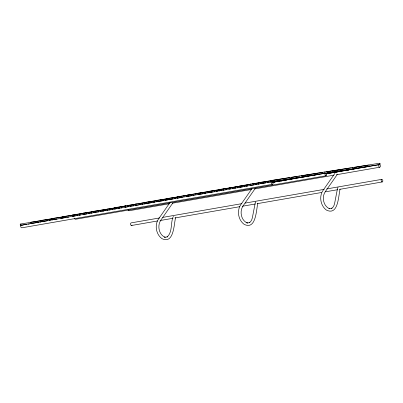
<?xml version="1.0" encoding="UTF-8"?>
<svg xmlns="http://www.w3.org/2000/svg" width="403" height="403" viewBox="0 0 403 403"><rect width="100%" height="100%" fill="white"/><g stroke="black" fill="none" stroke-linecap="round" stroke-linejoin="round"><path stroke-width="0.6" d="M328.077 172.857L327.694 173.592L326.455 173.794M348.963 169.235L348.585 169.965L326.259 173.522M369.853 165.608L369.47 166.343L326.067 173.25M173.013 217.051C170.499 223.333 172.625 232.249 167.059 237.075L167.623 236.591L166.127 237.15L164.525 237.085L165.215 237.347C158.802 234.878 157.069 225.514 160.842 220.159L172.766 203.052M175.602 217.555C173.97 223.494 174.081 244.823 161.825 238.586C156.021 234.264 154.404 225.005 158.5 219.02L170.096 202.382M257.844 203.273C256.212 209.217 256.323 230.546 244.067 224.305C238.264 219.988 236.647 210.729 240.747 204.744L251.986 188.609M340.092 188.997C338.46 194.936 338.57 216.265 326.314 210.028C320.511 205.706 318.894 196.447 322.989 190.463L334.938 173.32M255.361 188.272L243.09 205.883C239.311 211.237 241.049 220.597 247.457 223.071L246.767 222.809L248.369 222.869L249.87 222.315M337.256 174.494L325.332 191.601C321.559 196.956 323.292 206.321 329.704 208.789L329.014 208.527L330.616 208.593L332.112 208.034M21.354 225.217L20.81 225.69L20.714 226.652L21.122 227.534L21.787 227.816L272.443 184.302L272.982 183.823L273.078 182.866L272.675 181.985L272.005 181.698L21.354 225.217L22.024 225.499M159.593 217.937L131.126 222.879L130.582 223.358L130.486 224.315L130.889 225.196L131.559 225.484L132.103 225.005M272.005 181.698L271.466 182.176L271.365 183.138L271.773 184.015L272.443 184.302M249.301 222.794L250.651 221.61L251.689 219.897L252.369 217.726L255.371 202.175L255.814 201.903M325.659 173.164L325.115 173.638L325.02 174.6L325.423 175.476L326.092 175.763L326.637 175.285L326.732 174.328L326.329 173.446L325.659 173.164L272.433 182.403M379.309 164.626L378.77 165.104L378.669 166.061L379.077 166.943L379.747 167.225L380.286 166.746L380.382 165.789L379.979 164.908L379.309 164.626L326.082 173.864M331.548 208.517L332.893 207.328L333.936 205.621L334.611 203.45L337.618 187.894L338.062 187.622M381.777 179.365L381.233 179.844L381.137 180.801L381.54 181.682L382.21 181.965L382.754 181.491L382.85 180.529L382.447 179.647L381.777 179.365L326.697 188.926M42.234 220.557L20.533 224.013L20.15 224.748L20.749 225.312L26.951 224.325M20.749 225.312L21.127 224.577L20.533 224.013M52.058 218.844L30.976 222.199L30.593 222.935L31.192 223.499L38.633 222.315M31.192 223.499L31.575 222.763L30.976 222.199M63.739 216.834L41.418 220.386L41.035 221.121L41.635 221.685L47.836 220.698M41.635 221.685L42.018 220.95L41.418 220.386M72.943 215.217L51.861 218.572L51.483 219.308L52.078 219.872L57.04 219.081M52.078 219.872L52.461 219.136L51.861 218.572M84.63 213.207L62.304 216.759L61.926 217.494L62.525 218.058L66.243 217.469M62.525 218.058L62.903 217.323L62.304 216.759M93.834 211.59L72.752 214.945L72.369 215.681L72.968 216.245L75.447 215.852M72.968 216.245L73.346 215.509L72.752 214.945M105.515 209.58L83.194 213.132L82.811 213.867L83.411 214.431L87.134 213.842M83.411 214.431L83.794 213.696L83.194 213.132M114.719 207.963L93.637 211.318L93.259 212.054L93.854 212.618L96.337 212.225M93.854 212.618L94.237 211.882L93.637 211.318M125.786 206.054L103.767 209.756L103.919 210.673L105.541 210.608M104.301 210.804L104.679 210.069L104.08 209.505M125.686 205.918L114.528 207.691L114.145 208.427L114.744 208.991L117.223 208.598M114.744 208.991L115.122 208.255L114.528 207.691M137.373 203.908L124.97 205.878L124.587 206.613L125.187 207.182L128.91 206.588M125.187 207.182L125.57 206.447L124.97 205.878M156.495 200.709L135.413 204.064L135.03 204.8L135.63 205.369L140.592 204.578M135.63 205.369L136.013 204.633L135.413 204.064M167.557 198.8L145.856 202.251L145.478 202.986L146.072 203.555L152.274 202.568M146.072 203.555L146.455 202.82L145.856 202.251M177.385 197.087L156.299 200.442L155.921 201.178L156.52 201.742L163.961 200.558M156.52 201.742L156.898 201.006L156.299 200.442M189.067 195.072L166.746 198.629L166.363 199.364L166.963 199.928L173.164 198.941M166.963 199.928L167.341 199.193L166.746 198.629M198.271 193.46L177.189 196.815L176.806 197.551L177.406 198.115L182.368 197.324M177.406 198.115L177.788 197.379L177.189 196.815M209.953 191.45L187.632 195.002L187.249 195.737L187.848 196.301L191.571 195.707M187.848 196.301L188.231 195.566L187.632 195.002M219.156 189.833L198.075 193.188L197.697 193.924L198.291 194.488L203.253 193.697M198.291 194.488L198.674 193.752L198.075 193.188M230.843 187.823L208.517 191.375L208.139 192.11L208.739 192.674L212.457 192.085M208.739 192.674L209.117 191.939L208.517 191.375M240.047 186.206L218.965 189.561L218.582 190.297L219.182 190.861L221.66 190.468M219.182 190.861L219.559 190.125L218.965 189.561M251.109 184.292L229.095 188L229.247 188.916L230.864 188.851M229.624 189.047L230.007 188.312L229.408 187.748M251.014 184.161L239.85 185.934L239.473 186.67L240.067 187.234L242.551 186.841M240.067 187.234L240.45 186.498L239.85 185.934M272 180.67L250.293 184.121L249.915 184.856L250.515 185.42L254.233 184.831M250.515 185.42L250.893 184.685L250.293 184.121M289.883 177.673L260.741 182.307L260.358 183.043L260.958 183.607L265.92 182.821M260.958 183.607L261.335 182.871L260.741 182.307M271.184 180.494L270.801 181.229L271.4 181.793L379.913 164.53L380.296 163.794L379.697 163.225L271.184 180.494L271.783 181.063L271.4 181.793M379.384 163.477L379.697 163.225M173.129 216.451L173.572 216.179M326.092 175.763L75.442 219.277L74.772 218.995L74.369 218.114M169.32 203.757L129.091 210.744L128.426 210.457L128.018 209.575M172.413 203.218L251.633 189.465M254.726 188.931L333.946 175.179M336.424 174.746L379.747 167.225M162.686 217.398L241.906 203.646M244.999 203.112L324.219 189.36M131.559 225.484L157.553 220.97M160.026 220.537L173.023 218.285M174.882 217.963L239.866 206.679M242.339 206.25L255.341 203.994M257.195 203.671L321.559 192.498M325.271 191.853L337.654 189.702M339.507 189.38L382.21 181.965M291.122 177.471L297.323 176.489M298.563 176.287L299.802 176.091M301.046 175.894L322.748 172.439M323.987 172.242L325.226 172.046M326.465 171.849L350.65 168.001M351.89 167.804L353.134 167.608M354.373 167.411L368.634 165.139M273.859 180.373L275.098 180.176M276.337 179.975L277.576 179.778M278.821 179.582L280.06 179.385M291.843 177.511L293.082 177.315M301.761 175.93L303.001 175.733M304.24 175.537L305.484 175.34M306.723 175.144L307.963 174.947M309.202 174.746L310.441 174.549M327.186 171.885L328.425 171.688M329.664 171.492L330.908 171.295M332.148 171.099L333.387 170.897M337.104 170.308L338.349 170.111M339.588 169.915L340.827 169.713M355.088 167.446L356.328 167.25M252.253 183.959L260.932 182.579M262.177 182.383L263.416 182.186M264.655 181.99L265.894 181.788M267.134 181.592L268.373 181.395M252.968 184L254.212 183.803M255.452 183.602L256.691 183.405M257.93 183.209L259.169 183.012M241.286 186.01L242.525 185.813M243.765 185.612L245.009 185.415M246.248 185.219L247.487 185.022M248.727 184.826L249.966 184.629M232.083 187.627L233.322 187.425M234.561 187.229L235.805 187.032M220.401 189.637L221.64 189.435M222.879 189.239L224.118 189.042M227.841 188.453L229.08 188.251M211.197 191.249L212.436 191.052M216.154 190.463L217.398 190.266M199.51 193.264L200.749 193.062M204.472 192.473L205.711 192.276M206.951 192.075L208.195 191.878M195.269 194.09L196.508 193.888M267.159 182.624L268.398 182.423M269.637 182.227L270.876 182.03M272.116 181.834L316.763 174.731M318.002 174.529L319.247 174.333M183.587 196.1L184.826 195.903M186.065 195.702L187.304 195.505M255.472 184.634L256.711 184.433M257.955 184.236L259.194 184.04M272.216 181.97L305.081 176.741M306.32 176.539L307.56 176.343M326.163 173.386L358.408 168.252M171.9 198.11L173.139 197.913M174.378 197.712L175.622 197.515M243.79 186.644L245.029 186.448M246.268 186.246L247.507 186.05M272.312 182.106L295.878 178.353M232.103 188.654L233.347 188.458M234.586 188.261L235.826 188.06M237.065 187.863L238.304 187.667M272.413 182.242L284.191 180.368M285.435 180.166L286.674 179.97M326.359 173.658L338.137 171.779M160.218 200.12L161.457 199.923M162.696 199.727L163.935 199.525M165.175 199.329L166.419 199.132M138.612 203.706L146.672 202.427M148.531 202.13L149.77 201.933M151.014 201.737L152.253 201.535M153.493 201.339L154.732 201.142M222.899 190.271L224.144 190.07M225.383 189.873L226.622 189.677M272.509 182.378L274.987 181.98M281.188 180.992L282.427 180.796M126.925 205.721L135.609 204.336M139.327 203.747L140.566 203.55M141.811 203.349L143.05 203.152M144.289 202.956L145.528 202.759M213.696 191.883L214.94 191.687M216.179 191.49L217.419 191.294M127.645 205.757L128.884 205.56M130.124 205.364L131.363 205.162M132.607 204.966L133.846 204.769M204.492 193.5L205.737 193.304M192.81 195.51L194.05 195.314M115.958 207.767L117.202 207.57M118.442 207.374L119.681 207.172M120.92 206.976L122.159 206.779M186.085 196.735L187.33 196.533M106.755 209.384L107.999 209.187M109.238 208.986L110.477 208.789M95.073 211.394L96.312 211.197M97.551 210.996L98.795 210.799M102.513 210.21L103.752 210.013M174.403 198.744L175.643 198.548M85.869 213.011L87.108 212.809M90.831 212.22L92.07 212.023M165.2 200.356L166.439 200.16M74.187 215.021L75.426 214.824M79.144 214.23L80.388 214.033M81.628 213.837L82.867 213.635M153.518 202.371L154.757 202.17M141.831 204.381L143.07 204.185M144.309 203.983L145.554 203.787M69.941 215.847L71.185 215.65M58.259 217.857L59.498 217.66M60.737 217.464L61.976 217.262M130.149 206.391L131.388 206.195M132.627 205.993L133.867 205.797M46.577 219.867L47.816 219.67M49.055 219.474L50.294 219.272M118.462 208.401L119.701 208.205M120.945 208.008L122.185 207.807M106.78 210.411L108.019 210.215M109.258 210.018L110.498 209.822M111.742 209.62L112.981 209.424M97.576 212.028L98.816 211.832M100.055 211.63L101.294 211.434M102.538 211.237L103.778 211.041M88.373 213.645L89.612 213.444M90.851 213.247L92.091 213.051M76.686 215.655L77.93 215.454M79.169 215.257L80.409 215.061M67.482 217.267L68.727 217.071M60.762 218.491L62.002 218.295M49.075 220.501L50.32 220.305M39.872 222.118L41.111 221.917M28.19 224.128L29.429 223.932M379.535 164.399L379.913 164.53M348.207 169.839L348.585 169.965M327.317 173.461L327.694 173.592"/></g></svg>
